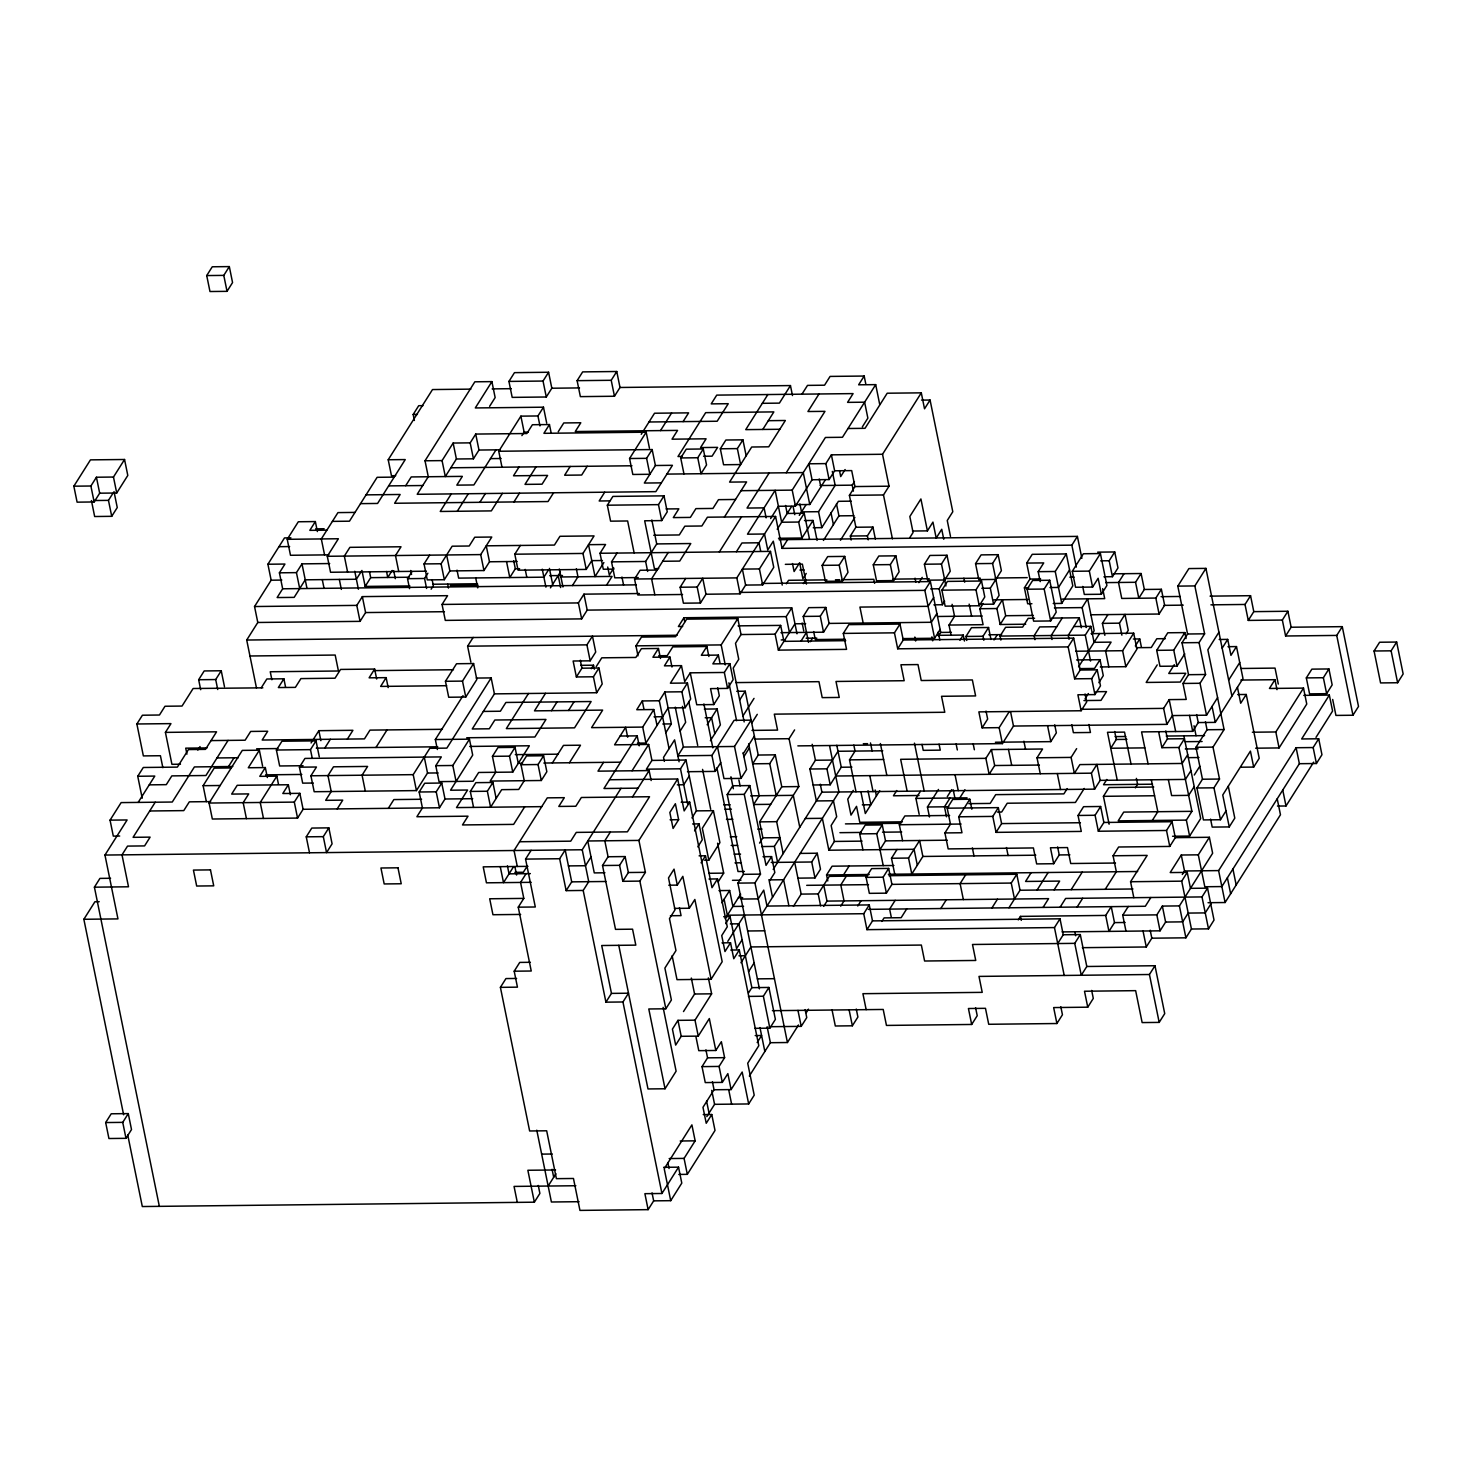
<?xml version="1.0" encoding="UTF-8"?>
<svg xmlns="http://www.w3.org/2000/svg" width="1477" height="1477" viewBox="0 0 1477 1477"><rect width="100%" height="100%" fill="white"/><g stroke="black" fill="none" stroke-linecap="round" stroke-linejoin="round"><path stroke-width="1.5" d="M73.85 486.191L90.466 459.864L124.548 459.495L127.797 475.446L116.72 493.004L99.679 493.189L94.14 501.958L77.099 502.162L73.85 486.191L90.891 486.007L96.43 477.237L113.471 477.034L124.548 459.495M206.725 275.571L212.263 266.783L229.323 266.599L232.554 282.569L227.033 291.338L209.974 291.523L206.725 275.571L223.784 275.387L229.323 266.599M91.426 500.555L94.657 516.525L111.717 516.322L108.467 500.371L112.898 493.355M111.717 516.322L117.255 507.553L114.006 491.601M162.858 767.689L160.421 755.726L143.361 755.91L136.881 723.988L142.42 715.219L159.461 715.016L164.999 706.246L182.04 706.061L193.118 688.504L262.851 687.839M256.463 687.913L246.714 640.039L257.792 622.482L254.542 606.53L271.159 580.203L267.909 564.232L284.507 537.905L290.914 537.831M119.692 836.037L113.304 836.111L110.055 820.141L121.132 802.602L172.274 802.029L194.41 766.932L232.775 766.489M142.217 798.208L137.749 776.274L143.287 767.486L177.369 767.117L188.447 749.559L205.488 749.374L216.565 731.817L165.424 732.389L171.923 764.311L180.452 764.218M165.424 732.389L170.963 723.619L136.881 723.988M200.687 689.704L198.656 679.734L204.195 670.946L221.236 670.761L224.486 686.731M328.836 554.854L290.489 555.278L287.24 539.308L298.317 521.769L315.358 521.566L317.389 531.554M409.904 585.944L365.17 586.424L361.92 570.473L356.382 579.242L305.241 579.815L294.163 597.373L277.122 597.557L282.661 588.788L279.411 572.818L284.95 564.048L267.909 564.232M123.625 1114.784L83.857 919.285L117.957 918.897L104.959 855.054L127.114 819.957L110.055 820.141M138.173 802.399L154.79 776.071L137.749 776.274M217.728 689.519L215.697 679.549L221.236 670.761M315.358 521.566L309.819 530.354L326.86 530.151M159.35 1206.358L94.417 887.179L99.938 878.39L110.59 878.28M299.702 588.603L296.452 572.633L301.991 563.863L329.685 563.549M155.233 802.214L133.078 837.33L150.119 837.127L144.58 845.915L127.539 846.099L122 854.869L128.499 886.791L94.417 887.179M83.857 919.285L94.934 901.727L99.199 901.672M197.826 750.076L200.041 746.568M414.391 420.465L413.172 414.483L418.711 405.695L422.957 405.658M426.428 571.193L330.553 572.264L327.303 556.294L338.381 538.754L287.24 539.308M395.707 475.668L391.46 475.723L388.211 459.753L432.503 389.559L470.849 389.134M228.067 740.402L205.931 775.517L171.83 775.887L166.292 784.656L149.251 784.859M261.3 687.747L266.839 678.977L283.879 678.792L285.504 686.768M206.355 801.642L203.124 785.69L214.183 768.132L231.243 767.948M228.51 766.545L234.049 757.775M283.879 678.792L278.341 687.562L295.382 687.377L300.92 678.589L335.021 678.22L340.559 669.432L374.641 669.063L376.672 679.032M405.695 485.711L411.215 476.942L462.356 476.369L456.818 485.139L473.877 484.954L496.014 449.857M246.419 818.627L243.188 802.676L248.708 793.906L231.667 794.091L237.206 785.302L288.347 784.749L282.809 793.518L299.849 793.334L303.099 809.285L297.56 818.073L212.337 819.015L209.088 803.045L242.302 750.39L259.361 750.205L262.611 766.157M661.364 482.868L644.323 483.053L655.4 465.513L672.441 465.31L655.843 491.638L417.197 494.297L428.275 476.739L425.025 460.787L474.855 381.805L491.896 381.62L495.146 397.571L489.607 406.341M259.361 750.205L248.284 767.763L265.325 767.56L267.355 777.548M453.144 443.045L456.393 458.996L445.315 476.554L442.066 460.602L453.144 443.045L470.184 442.86L475.723 434.072L526.864 433.518L532.403 424.73L549.444 424.545L551.069 432.521M491.896 381.62L475.299 407.947L543.481 407.19L546.712 423.142M365.17 586.424L370.69 577.655L369.49 571.673M257.792 622.482L360.056 621.355L356.806 605.385L362.345 596.616L447.586 595.674L442.048 604.444L445.297 620.395L581.661 618.881L587.2 610.112L583.95 594.16L639.338 593.532M265.325 767.56L259.786 776.348L276.827 776.163L278.451 784.139M303.08 765.714L279.651 765.972L276.402 750.021L281.941 741.232L316.023 740.863L319.272 756.815M508.937 381.417L514.476 372.647L548.576 372.259L551.826 388.229L546.287 396.999L512.187 397.387L508.937 381.417L543.038 381.048L548.576 372.259M360.056 621.355L365.594 612.567L362.345 596.616M392.18 570.454L387.749 577.47L386.531 571.488M451.279 493.909L440.22 511.467L491.343 510.894L502.42 493.355M456.393 458.996L473.434 458.812L478.973 450.042L475.723 434.072M276.827 776.163L260.229 802.491L263.478 818.443M409.554 588.658L407.523 578.689L411.954 571.654M311.093 742.968L318.847 730.69L352.929 730.303L347.39 739.072M446.626 554.964L449.876 570.934L444.337 579.704L427.278 579.889L424.047 563.937L429.567 555.167M457.261 511.282L468.338 493.724M313.327 783.032L302.674 783.142L299.425 767.191L304.964 758.421L441.328 756.907L435.789 765.677L439.038 781.628L473.12 781.259L478.659 772.471L512.759 772.102L529.357 745.774L469.704 746.439M312.109 757.609L310.484 749.633L316.023 740.863M501.995 467.212L498.746 451.26L520.883 416.145L537.942 415.96L543.481 407.19M426.595 588.474L424.564 578.486L427.887 573.224M324.811 748.045L330.35 739.275M374.641 669.063L369.102 677.832L386.143 677.648L388.174 687.617M444.337 579.704L441.088 563.752L452.165 546.195L469.206 546.01L474.745 537.222L491.786 537.037L480.708 554.595L483.958 570.547L449.876 570.934M479.84 502.309L485.379 493.54M521.916 435.623L524.132 432.115L520.883 416.145M297.56 818.073L294.311 802.103L299.849 793.334M424.268 757.092L427.518 773.043L416.44 790.601L314.176 791.727L310.927 775.776L316.466 767.006L299.425 767.191M431.136 589.194L433.352 585.667L432.133 579.686M386.143 677.648L380.623 686.417L446.663 685.697M519.036 467.027L513.498 475.797L547.598 475.428L542.059 484.198L525 484.382L536.077 466.824M105.679 1122.557L111.218 1113.787L128.277 1113.603L131.508 1129.554L125.988 1138.324L108.929 1138.527L105.679 1122.557L122.739 1122.372L128.277 1113.603M549.444 424.545L543.905 433.315L646.188 432.189L649.437 448.14M577.119 380.66L582.658 371.89L616.758 371.502L620.008 387.472L614.469 396.242L580.369 396.63L577.119 380.66L611.22 380.291L616.758 371.502M513.941 501.94L519.479 493.152M558.232 431.727L563.771 422.957L580.812 422.754L575.273 431.542L677.555 430.398L672.017 439.186L706.098 438.798L700.56 447.568L717.619 447.383L712.08 456.171L703.55 456.264M309.505 852.783L306.256 836.831L311.795 828.062L328.836 827.858L332.085 843.829L326.546 852.598L323.315 836.647L328.836 827.858M483.958 570.547L489.496 561.777L486.247 545.825L554.429 545.068L559.968 536.28L594.068 535.911L582.99 553.45L586.24 569.42L518.058 570.177L514.808 554.207L520.347 545.438M337.199 808.916L342.738 800.128L325.678 800.331L331.217 791.543L327.968 775.591L333.507 766.803L367.607 766.434L362.068 775.203L365.317 791.174M375.952 747.473L387.029 729.933M553.561 492.783L548.022 501.552L394.617 503.269L400.156 494.481L366.056 494.869M570.177 466.455L564.639 475.225L581.68 475.04L587.218 466.27M513.701 560.798L515.325 568.774L509.787 577.544L506.537 561.592M445.463 681.285L456.541 663.745L473.582 663.542L476.831 679.512L465.753 697.052L448.713 697.255L445.463 681.285L462.504 681.1L473.582 663.542M470.868 662.139L467.618 646.188L473.157 637.418M388.322 808.344L393.861 799.574L421.573 799.26M416.44 790.601L413.209 774.65L429.807 748.304L446.866 748.119L491.158 677.906L476.24 678.072M437.377 749.504L435.346 739.534L463.04 695.649M548.318 570.14L543.887 577.175L458.645 578.116L457.021 570.14M604.702 492.21L599.164 500.998L609.816 500.869M641.24 434.293L654.533 413.228L688.614 412.858L683.076 421.628M524.686 806.83L513.627 824.388L462.486 824.941L468.024 816.172L416.883 816.744L422.422 807.956L419.173 792.004L424.711 783.235L441.752 783.032L445.002 799.002L439.463 807.771L303.099 809.285M498.746 451.26L652.151 449.543L646.612 458.332L649.862 474.283L632.821 474.468L629.571 458.516L646.188 432.189M550.441 587.864L560.411 572.061M634.131 552.896L627.633 520.975L610.592 521.159L607.342 505.208L612.881 496.42L664.004 495.847L667.253 511.817L661.714 520.587L644.674 520.79L654.422 568.663L658.687 568.608M491.158 677.906L494.407 693.876L472.252 728.973L489.293 728.789L494.832 720.019L545.973 719.447L534.896 737.005L466.714 737.762M660.496 430.601L671.573 413.043M439.463 807.771L436.213 791.82L441.752 783.032M456.079 781.444L452.83 765.492L469.446 739.165L435.346 739.534M572.43 585.557L577.969 576.787L576.344 568.811M586.24 569.42L591.779 560.632L602.431 560.522M613.934 569.107L603.281 569.236L600.031 553.266L605.57 544.496L588.529 544.681L595.009 576.602L603.871 562.552M581.661 618.881L578.412 602.93L583.95 594.16M528.489 693.488L506.334 728.604L574.535 727.847L591.132 701.52L505.909 702.461L500.371 711.231L483.33 711.434M638.23 577.562L614.783 577.821L611.533 561.851L617.072 553.081M473.563 807.402L470.314 791.432L475.852 782.662L492.893 782.478L496.143 798.429M492.893 782.478L487.355 791.247L490.604 807.199L501.682 789.66L518.722 789.457L524.261 780.687L521.012 764.735L526.55 755.947L543.591 755.762L546.841 771.714L541.302 780.502L490.161 781.075L495.7 772.286L492.45 756.335L497.989 747.547L515.048 747.362L518.279 763.332L522.544 763.277M683.962 473.895L680.712 457.944L686.251 449.174L703.292 448.971L706.541 464.941L701.003 473.711L697.753 457.759L703.292 448.971M613.767 567.98L609.336 575.015L607.712 567.02M606.53 585.187L612.069 576.418L560.928 576.972M661.714 520.587L658.484 504.636L664.004 495.847M545.53 693.304L534.471 710.862L602.653 710.105L591.575 727.644L642.717 727.09L653.776 709.532L636.735 709.717L642.273 700.947L659.314 700.763L664.853 691.975L681.894 691.79L687.433 683.02L670.392 683.205L681.469 665.647L664.428 665.85L669.949 657.062L652.908 657.247L658.447 648.477L641.406 648.661L635.867 657.45L601.767 657.819L596.228 666.607M512.759 772.102L509.51 756.15L515.048 747.362M590.172 660.828L586.923 644.858L592.462 636.089L595.711 652.04L590.172 660.828L573.131 661.013L576.381 676.964L593.422 676.78L598.96 668.01L581.92 668.195L576.381 676.964M551.512 710.677L557.051 701.889M682.559 594.492L637.806 594.991L634.556 579.021L640.095 570.251L657.136 570.067M647.664 571.451L645.634 561.482L656.711 543.924L651.837 519.978M742.913 439.832L737.374 448.602L740.623 464.553L723.582 464.757L720.333 448.786L725.872 440.017L742.913 439.832L746.162 455.784M591.298 668.712L593.514 665.204L580.719 665.333M568.553 710.474L574.091 701.704M668.213 552.509L651.597 578.836L654.846 594.806M767.874 394.544L745.737 429.641L779.819 429.272M541.302 780.502L538.053 764.532L543.591 755.762M552.38 762.944L563.457 745.387L580.498 745.202L569.42 762.76M494.407 693.876L596.671 692.731L602.21 683.962L598.96 668.01M762.778 429.456L773.856 411.898L705.674 412.655L677.98 456.541L682.245 456.485M620.008 387.472L790.453 385.571L779.394 403.129L762.335 403.313M637.99 655.843L635.959 645.855L641.48 637.085L675.58 636.698L686.657 619.158L737.798 618.586L741.029 634.538L735.509 643.326L738.74 659.277L733.22 668.066L744.168 721.921M700.449 603.004L697.199 587.052L702.738 578.264L705.988 594.234L700.449 603.004L683.408 603.188L680.158 587.237L685.697 578.467M724.45 517.024L746.605 481.927L729.564 482.111L751.701 447.014L768.742 446.811L785.358 420.483L768.317 420.687M801.974 394.156L807.513 385.386L824.554 385.202L830.092 376.413L864.174 376.044L865.799 384.02M513.479 866.833L503.509 882.618L500.26 866.667M652.04 1192.881L653.665 1200.856L648.126 1209.645L579.944 1210.401L573.464 1178.48L556.404 1178.664L546.675 1130.791L529.634 1130.976L500.408 987.356L517.448 987.153L514.199 971.201L531.24 971.017L518.261 907.173L535.302 906.989L525.572 859.097L531.111 850.327M719.354 551.936L741.491 516.839M769.185 472.954L747.03 508.07L764.089 507.866L766.12 517.855M819.015 393.971L807.937 411.529L824.978 411.344L786.226 472.769M526.68 866.999L523.356 872.261L514.845 872.353M587.2 610.112L791.746 607.841L786.207 616.611L683.925 617.755L678.386 626.525L682.651 626.488M526.089 873.664L520.55 882.434L523.8 898.404L518.261 907.173M603.521 762.372L597.982 771.16L649.123 770.588L651.154 780.558M736.395 551.752L741.934 542.982L758.975 542.779L760.6 550.773M770.643 518.575L778.397 506.279L795.457 506.094L812.055 479.767L808.805 463.796L825.865 463.612L831.385 454.842L882.526 454.27L921.297 392.845L887.197 393.214L865.042 428.312L848.001 428.515M566.153 890.649L559.654 858.728L565.193 849.958L571.691 881.861L566.153 890.649L583.193 890.446L588.732 881.677L582.233 849.755L621.005 788.33M620.118 736.044L637.178 735.86L603.945 788.515L638.046 788.146M705.988 594.234L740.088 593.846L736.838 577.895L775.591 516.452L707.409 517.208L701.87 525.997L684.83 526.181L679.291 534.951L653.72 535.246M795.457 506.094L792.207 490.124L825.421 437.469L842.462 437.284L875.695 384.629L858.635 384.814L864.174 376.044M777.216 529.264L791.617 506.445M637.436 743.134L645.947 743.042L668.102 707.945L685.143 707.741L690.682 698.972L687.433 683.02M658.705 655.751L667.235 655.659L672.773 646.889L706.855 646.501L701.317 655.29L718.376 655.086L712.837 663.875L729.878 663.69L724.339 672.46L690.257 672.829L684.719 681.617L681.469 665.647M740.088 593.846L745.608 585.077L742.377 569.107L759.418 568.922L770.496 551.383L600.031 553.266M632.064 770.772L648.68 744.445L614.58 744.833L625.657 727.275L627.688 737.245M500.408 987.356L505.946 978.568L516.599 978.457M799.297 515.381L805.944 504.857M514.199 971.201L519.738 962.413L530.391 962.302M665.813 732.684L671.352 723.896L664.853 691.975M725.244 664.872L721.182 644.914L737.798 618.586M779.099 539.696L1077.398 536.391L1071.859 545.161L782.09 548.373L787.629 539.603M778.508 538.274L801.937 538.016L798.688 522.046L804.226 513.276L787.186 513.461L785.561 505.485M794.848 504.654L809.765 504.506L825.274 479.933M591.022 856.937L585.483 865.725L568.442 865.91M651.929 760.415L646.391 769.185L680.491 768.797L686.011 760.027L651.929 760.415L648.68 744.445M745.608 585.077L762.667 584.892L773.745 567.334L770.496 551.383M812.055 479.767L829.095 479.563L834.634 470.794L831.385 454.842M862.328 426.908L867.867 418.139L864.617 402.187L847.576 402.372L853.097 393.602L716.733 395.116L711.212 403.886L728.253 403.701L717.176 421.24L648.994 421.997M610.352 832.013L604.813 840.801L608.062 856.752L602.524 865.522L615.521 929.365L632.562 929.181L635.812 945.132L601.711 945.52L611.46 993.393L605.921 1002.163L622.962 1001.978L628.5 993.209L611.46 993.393M632.507 796.915L649.123 770.588M680.14 731.078L685.66 722.308L682.429 706.338M801.937 538.016L813.015 520.458L804.485 520.55M813.273 527.732L821.803 527.64L818.553 511.688L835.17 485.361L832.326 471.385M845.121 469.557L840.708 476.573L839.49 470.591M675.266 707.151L683.371 747.048L677.851 755.818L711.932 755.43L734.087 720.333L751.128 720.148L734.512 746.476L741.011 778.397L723.97 778.582L717.471 746.66M786.355 583.803L788.57 580.295L826.935 579.87M821.803 527.64L838.401 501.312L851.195 501.165M690.257 672.829L696.738 704.751L713.797 704.566L719.317 695.796L717.711 687.802M853.429 491.139L852.211 485.158L854.426 481.65M713.797 704.566L710.548 688.614L727.589 688.411L733.127 679.642L729.878 663.69M851.158 540.028L850.346 536.04L855.885 527.252L849.404 495.349L854.925 486.561L851.694 470.609L834.634 470.794M707.151 724.745L717.12 708.942L704.344 709.089M823.428 540.434L838.936 515.861L836.499 503.897M609.484 779.745L677.666 778.988L638.913 840.413L645.412 872.335L639.873 881.104L622.832 881.307L619.583 865.337L625.122 856.568L608.062 856.752M806.22 573.445L802.897 578.707L799.648 562.737L794.109 571.525L792.484 563.549M803.414 583.618L805.63 580.11M903.241 640.021L1073.687 638.138L1068.148 646.908L897.702 648.809L903.241 640.021L899.991 624.069L848.85 624.642L843.312 633.411L846.561 649.363L778.379 650.12L775.13 634.168L780.668 625.399L738.057 625.86M710.4 740.697L720.37 724.893L717.12 708.942M622.832 881.307L628.353 872.519L625.122 856.568M689.261 775.979L683.722 784.767L677.334 784.841M822.154 565.359L827.692 556.589L844.733 556.404L847.983 572.356L842.444 581.126L825.403 581.329L822.154 565.359L839.194 565.174L844.733 556.404M739.7 699.969L745.239 691.199L736.728 691.291M840.468 540.25L854.869 517.43M921.556 400.119L930.067 400.027L924.528 408.797L921.297 392.845M778.379 650.12L794.977 623.792L805.648 623.682M808.528 642.366L803.248 616.426L808.787 607.656L825.828 607.453L829.077 623.423L823.538 632.193L780.927 632.673M742.949 715.939L754.027 698.381M678.626 819.68L673.087 828.449L669.838 812.498L675.377 803.728L678.626 819.68L670.096 819.772M681.174 802.214L689.704 802.122L684.165 810.91L677.666 778.988M892.422 538.847L883.486 494.961L889.025 486.191L882.526 454.27M687.488 771.714L715.182 771.4L720.721 762.63M800.959 641.166L806.497 632.378M868.218 539.843L867.405 535.856L872.944 527.067L855.885 527.252M691.938 817.907L696.369 810.873L686.011 760.027M751.738 723.121L757.276 714.333M823.538 632.193L820.289 616.241L825.828 607.453M810.338 641.683L812.553 638.156M694.578 830.886L699.009 823.871L692.621 823.944M743.3 753.658L754.378 736.1M743.91 756.63L749.448 747.86M696.369 810.873L713.409 810.688L702.332 828.246L708.831 860.168L704.566 860.205M759.418 988.851L737.909 883.117L743.448 874.329L727.219 794.534L732.74 785.764L749.799 785.579L766.028 865.374L771.566 856.605L763.037 856.697M873.276 564.786L878.815 556.017L895.874 555.832L899.105 571.784L893.585 580.572L876.526 580.756L873.276 564.786L890.336 564.602L895.874 555.832M697.827 846.838L702.258 839.822L699.009 823.871M741.011 778.397L746.55 769.609L743.097 752.642M758.236 755.042L752.698 763.812L769.739 763.627L775.277 754.839L758.236 755.042L745.239 691.199M668.767 885.203L677.297 885.111L682.836 876.341L689.316 908.244L674.417 908.41M701.077 862.808L705.508 855.792L699.101 855.848M749.337 1076.05L770.385 1042.707L787.426 1042.522L754.95 882.932L760.489 874.144L744.26 794.349L749.799 785.579M909.758 537.739L913.081 532.477L909.832 516.507L920.909 498.968L927.408 530.871L912.491 531.037M708.831 860.168L719.908 842.61L713.409 810.688M783.161 853.595L776.662 821.674L798.817 786.576L789.069 738.703L794.608 729.915M689.316 908.244L694.855 899.475L711.102 979.269L677.001 979.657L672.127 955.711M927.408 530.871L932.947 522.101L936.196 538.071L941.735 529.283L943.748 539.253M709.015 879.018L717.527 878.926L711.988 887.695L705.508 855.792M718.136 881.898L723.675 873.129L717.582 843.201M759.547 843.09L762.87 837.828L759.621 821.877L781.776 786.761L775.277 754.839M944.708 579.999L927.667 580.184L924.417 564.232L929.956 555.444L946.997 555.26L950.246 571.211L939.169 588.769L942.418 604.739L933.907 604.832M918.897 582.64L922.22 577.378M721.902 902.779L729.656 890.483L718.985 890.613M127.687 1134.724L142.309 1206.543L534.36 1202.186L539.88 1193.416L538.274 1185.44M897.702 648.809L894.453 632.839L899.991 624.069M917.328 865.245L914.078 849.275L828.855 850.217L834.376 841.447L831.145 825.495L836.684 816.707L833.434 800.756L816.375 800.94L809.894 769.019L815.433 760.249L812.184 744.297M548.152 1186.049L555.906 1173.753M902.632 638.599L934.59 638.249L924.86 590.357L930.399 581.587L762.077 583.452M945.926 585.981L941.477 564.029L946.997 555.26M618.771 945.335L647.997 1088.955L665.038 1088.771L648.791 1008.976L665.85 1008.791L671.389 1000.003L664.89 968.1L675.968 950.542L669.469 918.62L675.007 909.85L668.509 877.929L674.047 869.141L677.297 885.111M725.152 918.731L740.642 894.157M725.65 923.642L730.081 916.626L723.693 916.7M777.622 862.383L774.373 846.413L779.911 837.644L762.87 837.828M933.649 597.539L928.11 606.327L859.928 607.084L863.177 623.036M813.144 784.989L830.185 784.785L826.935 768.834L838.013 751.276L882.748 750.778M941.901 590.172L947.44 581.403L981.54 581.015L984.771 596.985L979.233 605.755L945.151 606.142L941.901 590.172L976.002 589.803L981.54 581.015M677.961 1020.349L672.423 1029.118L675.672 1045.088L681.211 1036.3L677.961 1020.349L695.002 1020.164L711.619 993.818L708.369 977.866M683.5 1011.56L694.578 994.021L691.328 978.051M727.792 941.366L744.408 915.038M773.191 869.399L821.914 792.17L820.289 784.195M936.88 613.509L931.359 622.279L829.077 623.423M942.418 604.739L944.634 601.213M721.995 942.861L730.524 942.769L724.985 951.539L721.736 935.587L727.275 926.799L717.527 878.926M830.185 784.785L841.262 767.246L836.794 745.294M711.102 979.269L722.179 961.712L689.704 802.122M856.014 791.783L849.515 759.861L855.054 751.091L853.835 745.11M995.849 579.427L978.808 579.612L975.558 563.66L981.097 554.89L998.138 554.687L1001.388 570.657L990.31 588.197L993.559 604.167L978.642 604.333M742.119 939.76L736.58 948.548L730.081 916.626M934.59 638.249L940.129 629.46M730.783 950.043L739.294 949.951L733.774 958.721L730.524 942.769M761.449 914.835L838.973 791.986L829.631 746.088M938.523 635.941L940.738 632.433L930.399 581.587M951.04 635.036L949.009 625.066L954.548 616.297L952.111 604.315M993.559 604.167L999.098 595.379L992.599 563.476L998.138 554.687M740.937 962.746L750.907 946.942L921.353 945.058L924.602 961.01L975.743 960.456L972.494 944.486L1074.758 943.36L1080.296 934.572L1063.255 934.756L1057.717 943.545M665.038 1088.771L676.115 1071.213L663.118 1007.388M681.211 1036.3L698.252 1036.116L709.329 1018.558L715.828 1050.479L698.769 1050.664L695.944 1036.706M853.281 790.38L847.743 799.168L850.992 815.119L856.531 806.35L859.78 822.301L902.392 821.821M797.912 878.15L814.972 877.947L811.722 861.996L817.261 853.226L800.202 853.411M748.599 971.681L754.138 962.912M959.921 640.316L963.244 635.055L937.673 635.332M949.009 625.066L983.091 624.679L979.842 608.727L983.165 603.465M793.407 906.398L801.162 894.102L794.663 862.18M966.77 640.446L965.958 636.458L971.497 627.688L988.556 627.503L990.975 639.467M814.972 877.947L820.492 869.178L817.261 853.226M703.237 1114.6L711.766 1114.507L706.228 1123.277L702.978 1107.325L714.056 1089.768L731.097 1089.583L727.847 1073.631L722.308 1082.401L705.267 1082.586L702.018 1066.634L707.557 1057.846L705.932 1049.87M748.525 992.913L751.848 987.651L738.869 923.808L730.34 923.9M715.828 1050.479L721.367 1041.71L724.598 1057.661L719.077 1066.431L722.308 1082.401M827.785 880.938L826.566 874.956L832.086 866.187L893.88 865.504M879.72 790.712L865.319 813.532L860.851 791.58M1000.151 624.494L996.901 608.542L1002.44 599.754L1005.671 615.724L1000.151 624.494L1025.703 624.217M1031.906 603.742L1027.66 603.779L1024.41 587.828L1029.949 579.058L1026.7 563.088L1032.238 554.318L1066.32 553.93L1072.819 585.852L1061.741 603.41L1053.23 603.502M820.64 905.881L818.203 893.917L829.28 876.359L867.645 875.935M983.83 640.261L983.017 636.273L988.556 627.503M862.937 849.847L859.688 833.877L865.227 825.108L882.267 824.923L885.517 840.875L879.978 849.663M754.95 1028.324L769.849 1028.158L763.369 996.236L768.908 987.448L751.848 987.651M823.668 906.361L826.991 901.099L823.741 885.148M843.607 874.772L849.146 866.002M896.761 790.527L893.437 795.789L919.008 795.494M994.003 639.947L997.326 634.685M846.321 876.175L840.801 884.945L844.032 900.915L840.708 906.176M1027.124 589.231L1032.663 580.461L1049.722 580.258L1056.203 612.18L1050.664 620.949L1033.623 621.152L1027.124 589.231L1044.184 589.046L1049.722 580.258M1040.233 581.643L1038.202 571.673L1043.741 562.903L1026.7 563.088M1000.871 640.076L1000.058 636.089L1005.597 627.3L1022.638 627.116L1028.177 618.346L1034.565 618.272M883.228 865.614L876.729 833.693L882.267 824.923M706.818 1116.612L714.573 1104.334L711.729 1090.358M648.126 1209.645L644.895 1193.674L661.936 1193.49L678.552 1167.162L663.635 1167.328M678.811 1174.437L687.322 1174.344L684.073 1158.393L695.15 1140.835L691.901 1124.883L664.225 1168.75L670.724 1200.672L653.665 1200.856M757.166 1042.54L761.597 1035.525L755.209 1035.599M1061.741 603.41L1055.243 571.488L1066.32 553.93M731.097 1089.583L742.174 1072.025L748.673 1103.947L714.573 1104.334M769.849 1028.158L775.388 1019.37L768.908 987.448M866.094 877.393L871.633 868.605L888.674 868.421L891.923 884.372L886.385 893.16L869.344 893.345L866.094 877.393L883.154 877.19L888.674 868.421M902.576 840.69L899.327 824.738L904.866 815.95L949.6 815.452M919.174 814.362L915.925 798.411L920.356 791.377M670.724 1200.672L681.783 1183.114L678.552 1167.162M687.322 1174.344L715.016 1130.459L711.766 1114.507M857.768 905.992L861.091 900.712M1069.57 569.9L1058.492 587.44L1049.981 587.532M894.748 874.199L891.499 858.248L897.037 849.46M1101.38 594.252L1098.131 578.282L1092.592 587.071L1075.551 587.255L1072.302 571.304L1083.361 553.746L1100.42 553.561L1106.901 585.483L1101.38 594.252L1084.321 594.437L1082.696 586.461M929.476 816.966L927.445 806.996L938.504 789.438M866.962 929.661L872.501 920.891L1060.006 918.805L1054.467 927.574L866.962 929.661L863.731 913.709L869.251 904.921L766.988 906.066L763.738 890.114L758.199 898.884L741.159 899.068M1009.123 711.859L999.154 727.644L982.113 727.847L987.651 719.059L986.027 711.083M748.673 1103.947L754.212 1095.177L747.713 1063.255L758.79 1045.698L739.294 949.951M787.426 1042.522L798.503 1024.964M806.257 1012.687L808.473 1009.16M769.259 1026.718L801.217 1026.367L806.756 1017.598L805.131 1009.603M1092.592 587.071L1089.343 571.101L1100.42 553.561M908.54 858.045L919.617 840.505L922.867 856.457L911.789 874.015L908.54 858.045L891.499 858.248M947.292 796.62L951.723 789.604M1062.258 617.958L1051.199 635.516L1052.012 639.504M950.025 798.023L944.486 806.793L946.517 816.781M1057.606 846.967L1059.231 854.943L1053.692 863.713L1036.651 863.916L1033.402 847.946L948.16 848.906L944.929 832.936L950.449 824.166L947.219 808.196L952.739 799.426L969.798 799.242L971.829 809.211M881.88 921.408L884.095 917.9L901.155 917.697L906.693 908.927M895.173 900.342L889.634 909.112L891.259 917.088M959.404 798.54L964.943 789.77M1103.928 576.787L1112.439 576.695L1109.19 560.743L1114.729 551.955L1097.688 552.158M991.418 749.577L994.667 765.529L989.128 774.317L985.879 758.347L991.418 749.577L1042.559 749.005L1037.02 757.793L1040.27 773.745M1086.186 627.54L1082.124 607.601L1087.663 598.813L1094.162 630.734L1091.946 634.242M1051.606 618.088L1079.318 617.774L1068.24 635.332L1069.053 639.319M797.857 745.885L1002.403 743.614L1013.48 726.056L1010.637 712.099M944.929 832.936L961.97 832.751L958.721 816.799L969.798 799.242M1112.439 576.695L1117.978 567.925L1114.729 551.955M1090.561 661.068L1085.281 635.128L1090.82 626.359L1073.779 626.543M1124.034 573.704L1118.514 582.473L1121.745 598.443L1155.845 598.056L1161.384 589.286L1144.343 589.471L1138.804 598.24L1135.555 582.289L1141.093 573.519L1113.381 573.814M1104.851 635.332L1102.414 623.368L1107.953 614.58M832.068 1010.028L835.317 1025.998L852.358 1025.795L857.897 1017.025L856.272 1009.049M1078.561 666.884L1099.608 633.541M1080.185 670.041L1097.226 669.856L1091.688 678.645L1074.647 678.829L1080.185 670.041L1073.687 638.138M1103.873 822.467L1172.055 821.71L1166.516 830.48L1098.334 831.237L1103.873 822.467L1100.623 806.497L1083.583 806.682L1078.044 815.47L1081.293 831.422L996.052 832.363L992.802 816.412L998.341 807.642L947.219 808.196M1121.892 635.147L1119.455 623.165L1124.994 614.395L1128.243 630.347L1126.028 633.873M940.775 908.54L946.314 899.77M1076.604 659.942L1100.033 659.684L1094.512 668.453L1079.595 668.619M965.644 874.846L960.105 883.615L963.355 899.585M995.424 742.248L1050.812 741.639L1056.35 732.869L1054.726 724.875M996.052 832.363L1001.591 823.594L998.341 807.642M1085.06 698.806L1088.383 693.544M982.113 727.847L978.863 711.877L1081.146 710.751L1086.684 701.963L1085.06 693.987M1098.851 682.669L1103.282 675.635L1100.033 659.684M1081.146 710.751L1077.896 694.781L1094.937 694.596L1100.476 685.826L1097.226 669.856M1100.31 666.958L1125.862 666.681L1122.631 650.711L1133.69 633.171L1091.078 633.633M1135.333 645.966L1139.746 638.95L1133.357 639.006M1125.862 666.681L1136.939 649.123L1133.69 633.171M1090.912 614.783L1159.094 614.026L1164.633 605.238L1161.384 589.286M1013.48 726.056L1166.885 724.358L1163.636 708.388L1169.175 699.618L1186.234 699.433L1182.985 683.463L1188.523 674.694L1182.025 642.772L1187.563 634.002L1177.815 586.129L1188.893 568.571L1205.934 568.387L1231.91 696.055M1187.711 754.673L1182.172 763.461L1079.89 764.588L1074.351 773.376L1071.102 757.406L1076.641 748.636M1166.885 724.358L1172.424 715.57L1206.524 715.2L1200.026 683.279L1205.564 674.509L1199.066 642.587L1204.604 633.818L1194.856 585.926L1205.934 568.387M991.916 907.986L997.455 899.198M1067.206 788.626L1063.883 793.887L995.701 794.644L990.181 803.433L968.857 803.654M1184.757 653.813L1177.003 666.109L1159.962 666.293L1156.713 650.342L1167.79 632.784L1184.831 632.599L1186.049 638.581M1014.496 899.013L1011.247 883.061L1016.785 874.273L888.951 875.695M1157.229 664.89L1146.17 682.448L1180.252 682.06L1185.791 673.29L1168.75 673.475L1174.289 664.705M1094.642 789.143L1091.411 773.173L1096.931 764.403L1100.18 780.354L1094.642 789.143L821.914 792.17M1008.957 907.783L1020.035 890.243L1016.785 874.273M1031.112 872.685L1025.573 881.455L1059.655 881.086L1054.116 889.856M1084.266 788.441L1075.404 802.473L1007.222 803.23L1001.683 812.018L997.418 812.055M1114.655 731.503L1116.28 739.479L1110.741 748.248L1144.823 747.879M1177.003 666.109L1173.753 650.138L1184.831 632.599M1018.262 919.894L1020.459 916.386L1105.701 915.426L1111.239 906.656L1114.489 922.608L1108.95 931.396L1105.701 915.426M1037.076 890.059L1048.153 872.501M1106.845 779.468L1103.522 784.73L1152.522 784.195M1109.116 824.24L1103.43 796.325L1108.969 787.536L1153.722 787.038M1098.334 831.237L1095.085 815.267L1100.623 806.497M1043.057 907.413L1048.596 898.644L826.991 901.099M1218.931 632.211L1207.854 649.769L1224.082 729.564L1213.005 747.122L1219.504 779.044L1213.965 787.813L1220.464 819.735L1203.423 819.92L1196.924 787.998L1202.463 779.228L1195.964 747.307L1207.041 729.749L1205.417 721.773M772.416 1010.693L883.209 1009.456L886.458 1025.426L971.681 1024.466L977.22 1015.696L975.595 1007.72M1248.268 620.414L1253.788 611.644L1287.889 611.256L1282.35 620.045L1248.268 620.414L1245.019 604.462L1250.557 595.693L1210.069 596.136M1222.162 648.181L1227.701 639.393L1219.19 639.486M1060.098 907.229L1065.637 898.441L1202.001 896.927L1207.54 888.157L1190.48 888.342L1187.25 872.39L1170.19 872.575L1181.268 855.017L1198.309 854.832L1209.386 837.274L1175.304 837.662L1169.766 846.432L1118.624 847.004L1113.086 855.774L1116.335 871.744L1105.258 889.283M1071.176 889.671L1082.235 872.113M1135.388 787.869L1137.604 784.361L1136.385 778.379M1167.421 738.906L1184.462 738.722L1178.923 747.491L1161.882 747.676L1167.421 738.906L1165.796 730.93M1227.978 646.686L1236.489 646.575L1230.95 655.363L1227.701 639.393M1077.139 907.026L1082.678 898.256M1148.072 763.831L1141.573 731.909L1192.714 731.355L1198.253 722.567L1196.628 714.591M1206.524 715.2L1217.583 697.642M1228.661 680.085L1239.738 662.545M1152.282 820.492L1157.82 811.704L1151.322 779.801M1198.253 722.567L1215.294 722.382L1242.988 678.497L1236.489 646.575M1190.96 770.643L1185.422 779.413L1100.18 780.354M1194.284 775.019L1199.822 766.231M1237.708 694.559L1246.237 694.467L1240.698 703.237L1237.449 687.285M1133.819 897.684L1130.57 881.732L1147.186 855.405L1113.086 855.774M1291.138 627.227L1342.279 626.654L1336.74 635.424L1285.599 635.996L1291.138 627.227L1287.889 611.256M1194.191 786.595L1188.653 795.365L1171.612 795.568L1168.362 779.598M1080.296 934.572L1086.795 966.493L1081.256 975.263L1074.758 943.36M1125.991 931.193L1122.742 915.242L1128.28 906.472M971.681 1024.466L968.432 1008.514L985.473 1008.329L988.722 1024.281L1056.904 1023.524L1062.443 1014.754L1060.818 1006.779M1172.572 836.259L1189.613 836.074L1186.363 820.104L1191.902 811.335L1178.923 747.491M1240.865 680.066L1274.965 679.697L1269.426 688.467L1303.508 688.097L1306.757 704.049L1279.082 747.934L1255.635 748.193M1150.86 897.499L1145.321 906.269L868.328 909.352M1189.613 836.074L1200.69 818.516L1183.852 735.712M1056.904 1023.524L1053.655 1007.572L1087.755 1007.185L1093.294 998.415L1091.669 990.439M1062.074 931.913L1160.073 930.824L1156.842 914.872L1162.362 906.084L1179.421 905.899L1212.635 853.244L1209.386 837.274M1182.302 874.495L1184.517 870.987L1181.268 855.017M1306.333 677.906L1311.871 669.136L1328.912 668.952L1332.162 684.903L1326.623 693.673L1309.582 693.876L1306.333 677.906L1323.374 677.721L1328.912 668.952M1082.364 947.68L1146.281 946.979L1151.82 938.19L1185.902 937.821L1191.441 929.033L1181.711 881.16L1187.25 872.39M1220.464 819.735L1226.002 810.947M1240.902 767.209L1253.678 767.08L1259.216 758.292L1246.237 694.467M1279.082 747.934L1275.833 731.964L1303.508 688.097M1160.073 930.824L1165.611 922.054L1162.362 906.084M1210.586 819.126L1212.192 827.102L1229.252 826.917L1234.79 818.129L1228.292 786.226M1087.755 1007.185L1084.506 991.233L1135.647 990.661L1142.146 1022.582L1159.187 1022.398L1149.438 974.506L1154.977 965.736L1086.795 966.493M1208.057 902.705L1225.098 902.521L1218.617 870.599L1296.123 747.731L1313.164 747.547L1318.703 738.777L1301.662 738.962L1329.337 695.076L1303.766 695.372M1210.789 904.109L1205.25 912.897L1188.191 913.081L1182.671 921.851L1165.611 922.054M1296.123 747.731L1299.372 763.701L1221.848 886.569L1204.807 886.754L1198.309 854.832M1315.989 737.374L1332.586 711.046L1329.337 695.076M1374.072 651.006L1379.61 642.237L1396.651 642.052L1403.15 673.974L1397.611 682.743L1380.57 682.928L1374.072 651.006L1391.112 650.822L1396.651 642.052M1191.441 929.033L1208.5 928.848L1214.02 920.079L1207.54 888.157M1225.098 902.521L1280.467 814.769L1277.217 798.799M1277.476 806.073L1286.005 805.98L1313.699 762.114M1299.372 763.701L1316.413 763.517L1321.952 754.729L1318.703 738.777M1159.187 1022.398L1164.725 1013.61L1154.977 965.736M1332.679 699.452L1335.928 715.422L1352.969 715.237L1358.508 706.449L1342.279 626.654M492.155 388.894L511.337 388.673M551.826 388.229L579.519 387.916M413.172 414.483L417.419 414.428M524.132 432.115L528.397 432.059M478.973 450.042L500.278 449.802M720.333 448.786L737.374 448.602M388.211 459.753L405.252 459.569L377.577 503.454L360.517 503.639M490.475 458.627L501.128 458.498M425.025 460.787L442.066 460.602M629.571 458.516L646.612 458.332M680.712 457.944L697.753 457.759M450.854 467.784L631.971 465.772M394.174 477.126L377.133 477.311L349.458 521.196L332.399 521.381M666.902 474.099L803.266 472.585L809.765 504.506M388.636 485.896L422.736 485.527M820.252 485.527L852.211 485.158M854.925 486.561L889.025 486.191M741.066 490.696L792.207 490.124M93.549 500.537L108.467 500.371M849.404 495.349L883.486 494.961M735.528 499.466L718.487 499.669L712.948 508.439L695.907 508.623L690.368 517.412L673.309 517.596L678.848 508.827L666.072 508.956M607.342 505.208L658.484 504.636M354.978 512.408L337.938 512.611L321.321 538.939L324.571 554.89M818.553 511.688L801.513 511.873L799.888 503.897M838.936 515.861L853.854 515.695M798.688 522.046L781.647 522.23L775.148 490.327L747.473 534.194L764.514 534.009L767.763 549.979L773.302 541.191L782.238 585.077M315.616 528.858L324.146 528.748M850.346 536.04L867.405 535.856M278.968 546.693L289.621 546.564M656.711 543.924L690.793 543.536L679.715 561.094L662.675 561.278M327.303 556.294L480.708 554.595M514.808 554.207L582.99 553.45M489.496 561.777L517.19 561.463M424.047 563.937L441.088 563.752M611.533 561.851L645.634 561.482M785.339 564.343L802.38 564.14L806.442 584.098M1100.679 560.835L1109.19 560.743M515.325 568.774L519.59 568.719M924.417 564.232L941.477 564.029M975.558 563.66L992.599 563.476M279.411 572.818L296.452 572.633M799.906 570.03L804.171 569.974M370.69 577.655L409.055 577.23M549.684 575.661L562.46 575.532M271.159 580.203L281.812 580.073M407.523 578.689L424.564 578.486M1038.202 571.673L1055.243 571.488M1072.302 571.304L1089.343 571.101M634.556 579.021L736.838 577.895M432.743 584.246L477.496 583.747M835.447 579.778L839.711 579.722M841.853 579.704L873.812 579.353L874.624 583.341M892.976 579.132L929.199 578.726M944.117 578.559L980.34 578.172M995.258 578.005L1027.217 577.636M1069.828 577.175L1074.093 577.119M450.393 585.483L478.086 585.187M1029.949 579.058L1040.602 578.929M282.661 588.788L636.365 584.855M680.158 587.237L697.199 587.052M1105.719 582.621L1135.555 582.289M930.658 588.861L939.169 588.769M981.799 588.289L990.31 588.197M1024.41 587.828L1028.675 587.772M1177.815 586.129L1194.856 585.926M739.479 592.425L924.86 590.357M254.542 606.53L356.806 605.385M442.048 604.444L578.412 602.93M1161.051 596.671L1180.234 596.468M993.91 599.865L1027.992 599.477M1062.092 599.108L1104.704 598.628L1102.673 588.658M365.594 612.567L444.429 611.7M1164.042 605.367L1183.225 605.145M1210.918 604.832L1245.019 604.462M979.842 608.727L996.901 608.542M1054.43 607.896L1082.124 607.601M803.248 616.426L820.289 616.241M937.489 616.481L982.242 615.983M1005.671 615.724L1033.383 615.411M1102.414 623.368L1119.455 623.165M1056.738 626.728L1039.679 626.931L1034.14 635.701L1034.952 639.689M246.714 640.039L677.112 635.258M741.029 634.538L775.13 634.168M843.312 633.411L894.453 632.839M940.738 632.433L951.391 632.322M988.815 634.778L1001.591 634.63M806.165 638.23L816.818 638.119M965.958 636.458L983.017 636.273M1000.058 636.089L1085.281 635.128M1187.563 634.002L1204.604 633.818M781.185 639.947L785.45 639.892M845.102 639.227L815.286 639.559L813.661 631.584M845.712 640.667L783.918 641.35L780.668 625.399M467.618 646.188L586.923 644.858M1165.316 638.655L1156.805 638.747L1151.266 647.535L1136.348 647.701M635.959 645.855L721.182 644.914M1182.025 642.772L1199.066 642.587M249.964 655.991L335.187 655.049L338.436 671.001L270.254 671.758L271.879 679.752M1075.754 651.228L1122.631 650.711M1156.713 650.342L1173.753 650.138M374.66 670.613L453.494 669.727M198.656 679.734L215.697 679.549M1240.957 668.49L1275.039 668.102L1278.288 684.073M1188.523 674.694L1205.564 674.509M735.86 682.596L818.96 681.672L822.209 697.624L839.25 697.439L836 681.469L904.182 680.712L900.933 664.761L917.992 664.576L921.242 680.528L972.364 679.955L975.614 695.925L941.532 696.295L944.782 712.265L774.317 714.148L777.567 730.118L751.996 730.395M1182.985 683.463L1200.026 683.279M1095.879 691.716L1106.531 691.605L1100.993 700.375L1083.952 700.56M1080.536 709.311L1163.636 708.388M654.034 716.807L662.564 716.714M705.194 717.785L711.582 717.711L714.831 733.681M662.822 723.988L671.352 723.896M442.417 729.306L369.97 730.118L364.45 738.888L262.168 740.032L267.706 731.244L250.665 731.447L245.127 740.217L211.026 740.586M1207.041 729.749L1224.082 729.564M1252.385 732.223L1275.833 731.964M754.987 739.072L789.069 738.703M1115.08 736.617L1125.732 736.506M1166.221 736.063L1204.567 735.62M207.02 747.916L185.714 748.156L186.933 754.138M256.629 748.802L277.934 748.562M316.281 748.137L437.746 746.79M1116.28 739.479L1126.933 739.349M276.402 750.021L310.484 749.633M863.307 743.725L867.571 743.669M683.371 747.048L734.512 746.476M1185.071 741.694L1202.112 741.509M217.008 757.959L238.314 757.719M515.307 754.636L557.918 754.175M1195.964 747.307L1213.005 747.122M492.45 756.335L509.51 756.15M1185.329 748.968L1198.105 748.821M543.85 763.037L620.562 762.187M815.433 760.249L832.474 760.064M849.515 759.861L883.615 759.492M985.879 758.347L900.656 759.307L907.155 791.229M1037.02 757.793L1071.102 757.406M435.789 765.677L452.83 765.492M521.012 764.735L538.053 764.532M1188.32 757.646L1198.973 757.535M841.262 767.246L851.915 767.117M994.667 765.529L1039.402 765.049M265.583 774.853L301.806 774.446M427.518 773.043L438.171 772.933M809.894 769.019L826.935 768.834M310.927 775.776L413.209 774.65M835.724 776.016L1091.411 773.173M203.124 785.69L220.165 785.506M1202.463 779.228L1219.504 779.044M781.776 786.761L798.817 786.576M419.173 792.004L436.213 791.82M470.314 791.432L487.355 791.247M1196.924 787.998L1213.965 787.813M727.219 794.534L744.26 794.349M210.62 801.605L189.314 801.845L183.776 810.615L149.694 810.984M445.002 799.002L472.695 798.688M750.667 795.826L793.278 795.346L799.777 827.268M209.088 803.045L294.311 802.103M915.925 798.411L967.066 797.838M1103.43 796.325L1154.571 795.752M541.745 806.645L456.504 807.587L467.581 790.029L450.54 790.213L472.695 755.116L469.446 739.165M723.822 804.836L730.21 804.762M770.699 804.319L753.658 804.503L759.178 795.734L748.636 743.873M862.328 804.854L870.858 804.743L868.014 790.786M725.022 809.23L731.41 809.174M927.445 806.996L948.751 806.756M1191.902 811.335L1123.72 812.092L1118.181 820.861L1186.363 820.104M726.481 819.366L732.869 819.292M805.316 818.498L822.357 818.313L828.855 850.217M958.721 816.799L992.802 816.412M1078.044 815.47L1095.085 815.267M759.621 821.877L776.662 821.674M845.453 823.889L900.859 823.28M899.327 824.738L961.102 824.037M1001.591 823.594L1080.426 822.726M757.756 829.169L762.021 829.132M306.256 836.831L323.315 836.647M839.915 832.677L861.22 832.437M882.544 832.197L901.708 831.994M859.688 833.877L876.729 833.693M730.321 836.757L736.709 836.684M519.59 841.742L570.731 841.17L576.27 832.4L627.411 831.828L649.548 796.731L581.366 797.488L575.827 806.257L558.786 806.442L564.325 797.672L547.284 797.857L514.051 850.512L517.301 866.482M638.913 840.413L587.772 840.985L594.271 872.907L604.924 872.778M834.376 841.447L862.088 841.133M885.517 840.875L947.311 840.191M731.17 845.453L737.558 845.398M761.597 846.561L774.373 846.413M104.959 855.054L582.233 849.755M734.161 854.149L740.549 854.075M525.572 859.097L559.654 858.728M922.867 856.457L1035.783 855.201M1059.231 854.943L1069.883 854.832M735.011 862.845L741.399 862.771M771.234 862.439L811.722 861.996M527.954 866.353L483.219 866.851L486.45 882.821L531.203 882.323M602.524 865.522L619.583 865.337M1115.486 863.03L1070.733 863.528L1067.483 847.576L1050.442 847.761L1053.692 863.713M530.354 873.609L509.048 873.849L507.423 865.873M628.353 872.519L645.412 872.335M744.39 871.467L738.002 871.522L716.899 767.8M708.757 873.295L723.675 873.129M743.448 874.329L760.489 874.144M826.566 874.956L869.178 874.495M888.342 874.273L1137.641 871.504M1184.517 870.987L1218.617 870.599M571.691 881.861L605.773 881.492M732.463 880.31L740.974 880.218M768.686 879.904L783.604 879.738L788.866 905.678M737.909 883.117L754.95 882.932M806.7 885.332L868.494 884.649M891.923 884.372L1011.247 883.061M1130.57 881.732L1181.711 881.16M1020.035 890.243L1132.951 888.988M801.162 894.102L818.203 893.917M523.8 898.404L489.699 898.773L492.949 914.725L520.643 914.429M738.426 897.665L742.691 897.628M743.54 906.324L732.887 906.453L729.656 890.483M670.41 915.74L681.063 915.629L679.438 907.635M863.731 913.709L727.367 915.223L724.118 899.253M1122.742 915.242L1156.842 914.872M1114.489 922.608L1125.142 922.497M747.657 930.99L764.698 930.805M738.962 955.804L745.368 955.73M757.387 978.863L774.428 978.679M1149.438 974.506L978.993 976.408L982.223 992.359L862.919 993.689L866.168 1009.659M694.578 994.021L711.619 993.818M748.451 996.403L763.369 996.236M707.557 1057.846L724.598 1057.661M702.018 1066.634L719.077 1066.431M680.232 1141.001L695.15 1140.835M541.653 1154.128L552.306 1153.999M669.173 1158.559L684.073 1158.393M555.555 1169.969L527.861 1170.264L534.36 1202.186M575.845 1185.736L514.051 1186.419L517.301 1202.37M579.095 1201.687L551.401 1202.001L536.779 1130.182M1391.112 650.822L1397.611 682.743M1336.74 635.424L1352.969 715.237M1323.374 677.721L1326.623 693.673M1313.164 747.547L1316.413 763.517M1282.35 620.045L1285.599 635.996M1274.965 679.697L1276.996 689.667M1250.557 595.693L1253.788 611.644M1282.756 790.029L1286.005 805.98M1253.678 767.08L1250.428 751.11L1222.753 794.995L1229.252 826.917M1212.063 706.431L1215.294 722.382M1232.926 869.011L1236.175 884.963M1227.387 877.781L1230.636 893.751M1194.025 725.742L1196.056 735.731M1189.465 715.385L1192.714 731.355M1155.845 598.056L1159.094 614.026M1169.175 699.618L1175.674 731.54M1141.093 573.519L1144.343 589.471M1202.001 896.927L1208.5 928.848M1139.746 638.95L1141.37 646.926M1158.633 731.724L1161.882 747.676M1172.055 821.71L1175.304 837.662M1166.516 830.48L1169.766 846.432M1179.421 905.899L1185.902 937.821M1131.031 764.015L1124.532 732.112L1107.492 732.297L1117.24 780.17M1108.821 666.865L1105.571 650.895L1111.11 642.126L1094.069 642.31L1090.82 626.359M1077.398 536.391L1081.866 558.324M1071.859 545.161L1076.327 567.094M1150.195 930.215L1151.82 938.19M1079.318 617.774L1081.349 627.743M1091.688 678.645L1094.937 694.596M1143.032 931.008L1146.281 946.979M1088.826 724.505L1090.451 732.481L1073.391 732.666L1071.785 724.69M1068.148 646.908L1074.647 678.829M1044.184 589.046L1050.664 620.949M1047.562 725.687L1050.812 741.639M1057.31 773.56L1060.56 789.512M1074.85 931.765L1075.662 935.753M1023.893 741.214L1025.518 749.208M1060.006 918.805L1063.255 934.756M1054.467 927.574L1064.215 975.466M976.002 589.803L979.233 605.755M1008.459 749.393L1011.708 765.344M999.154 727.644L1002.403 743.614M930.067 400.027L952.794 511.744L947.255 520.513L950.505 536.465M963.872 578.19L964.684 582.196M969.152 604.13L971.589 616.094M963.244 635.055L964.463 641.036M1006.465 847.54L1008.089 855.515M1020.459 916.386L1021.272 920.374M973.158 743.78L974.377 749.762M938.227 632.045L939.852 640.039M956.117 743.965L957.336 749.965M931.876 636.845L932.689 640.833M972.364 847.909L973.989 855.885M875.695 384.629L879.738 404.569M915.057 578.172L915.869 582.16M955.028 774.687L958.278 790.657M953.237 789.844L954.862 797.82M939.058 744.168L940.277 750.15L923.236 750.334L922.017 744.353M914.835 637.03L915.648 641.018M890.336 564.602L893.585 580.572M872.944 527.067L875.363 539.05M914.448 743.153L924.196 791.026M825.865 463.612L829.095 479.563M880.366 743.54L886.846 775.443M830.96 512.667L833.397 524.649M839.194 565.174L842.444 581.126M819.218 478.973L820.843 486.948M870.47 742.931L872.095 750.907M875.178 789.992L876.396 795.974M790.453 385.571L792.484 395.559M869.805 775.647L873.055 791.598M813.015 520.458L817.076 540.397M883.154 877.19L886.385 893.16M804.226 513.276L809.507 539.216M793.131 506.685L794.755 514.661M869.251 904.921L872.501 920.891M802.14 622.999L803.765 630.974M775.591 516.452L782.09 548.373M791.746 607.841L797.008 633.781M786.207 616.611L789.457 632.581M759.418 568.922L762.667 584.892M849.109 1009.843L852.358 1025.795M769.739 763.627L776.237 795.549M771.566 856.605L774.816 872.556L769.277 881.326L772.526 897.296M797.968 1010.416L801.217 1026.367M728.899 682.817L736.598 720.721M724.339 672.46L727.589 688.411M718.376 655.086L720.001 663.081M738.888 779.967L740.106 785.949M706.855 646.501L708.886 656.49M730.93 776.773L733.349 788.736M652.151 449.543L655.4 465.513M703.901 703.957L712.837 747.842M683.925 617.755L684.737 621.743M711.932 755.43L715.182 771.4M767.135 1026.755L770.385 1042.707M759.972 1027.549L764.846 1051.476M688.762 701.557L697.698 745.442M702.572 769.388L710.695 809.285M681.894 691.79L685.143 707.741M669.949 657.062L671.98 667.032M611.22 380.291L614.469 396.242M658.447 648.477L660.477 658.447M679.069 761.8L674.601 739.866L663.524 757.406L664.336 761.393M680.491 768.797L687.58 803.691M659.314 700.763L669.063 748.636M653.776 709.532L657.025 725.484M728.789 1090.174L731.613 1104.131M621.946 577.009L623.571 585.003M642.273 700.947L643.898 708.923M642.717 727.09L645.947 743.042M712.431 1081.792L714.056 1089.768M637.178 735.86L639.209 745.83M695.002 1020.164L698.252 1036.116M706.597 1101.14L709.034 1113.104M543.038 381.048L546.287 396.999M639.873 881.104L665.85 1008.791M593.514 665.204L594.326 669.192M593.422 676.78L596.671 692.731M537.942 415.96L539.973 425.93M580.295 660.219L581.92 668.195M559.303 568.996L562.959 586.96M558.195 575.568L560.632 587.551M549.426 568.387L552.656 584.357M667.844 1162.565L669.063 1168.547M542.262 569.18L545.918 587.144M622.962 1001.978L661.936 1193.49M525.203 569.383L526.827 577.359M583.193 890.446L605.921 1002.163M470.184 442.86L473.434 458.812M475.705 577.932L477.736 587.901M514.975 867.073L516.599 875.049M447.66 584.08L448.473 588.068M462.504 681.1L465.753 697.052M552.066 1169.286L553.69 1177.261M410.735 570.491L411.548 574.479M398.735 571.507L395.485 555.537L401.024 546.767L349.883 547.339L344.344 556.109L347.593 572.061M393.694 570.694L395.319 578.67M354.757 571.267L358.413 589.231M339.341 579.446L341.353 589.415M322.281 579.63L323.906 587.606M301.991 563.863L306.865 587.791M318.847 730.69L320.878 740.66M223.784 275.387L227.033 291.338M288.347 784.749L290.378 794.718M113.471 477.034L116.72 493.004M96.43 477.237L99.679 493.189M90.891 486.007L94.14 501.958M122.739 1122.372L125.988 1138.324M210.472 869.879L193.432 870.082L196.681 886.034L213.722 885.849L210.472 869.879M397.978 867.811L380.937 867.996L384.186 883.948L401.227 883.763L397.978 867.811"/></g></svg>
